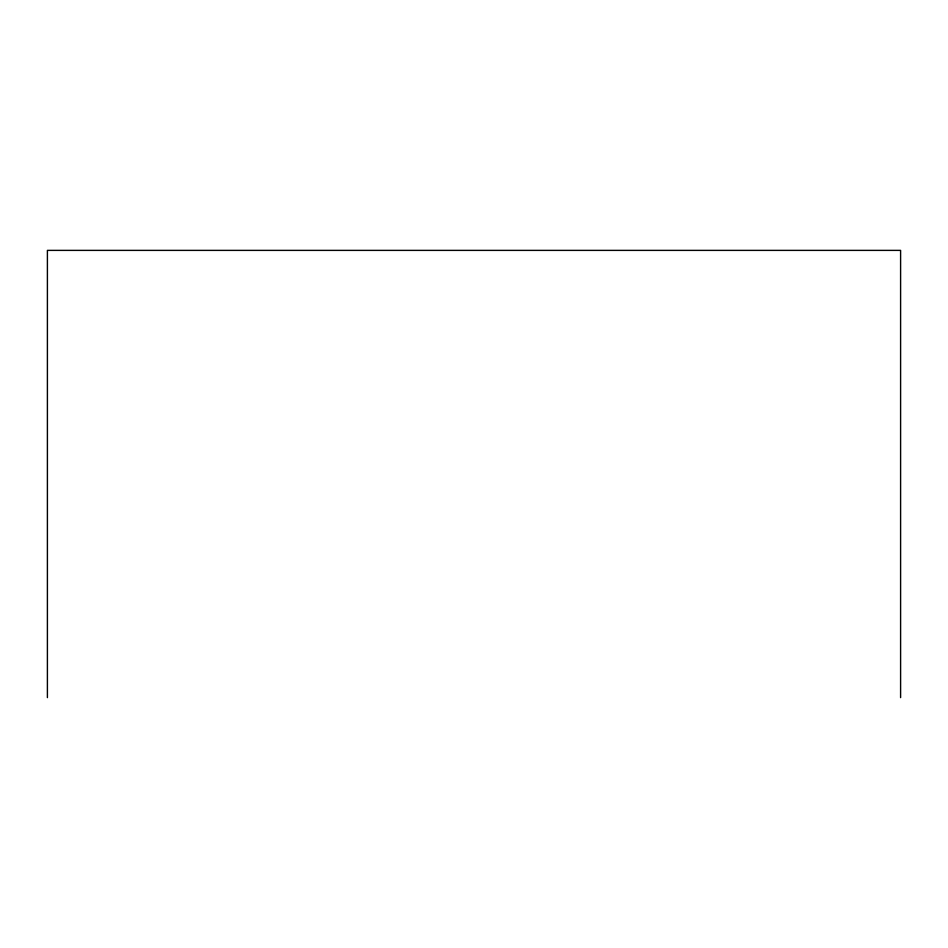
<?xml version="1.0" encoding="UTF-8"?>
<svg xmlns="http://www.w3.org/2000/svg" width="948" height="948" viewBox="0 0 948 948"><rect width="100%" height="100%" fill="white"/><g stroke="black" fill="none" stroke-linecap="round" stroke-linejoin="round"><path stroke-width="1.42" d="M900.6 697.621L900.6 250.379L47.4 250.379L47.4 697.621"/></g></svg>
